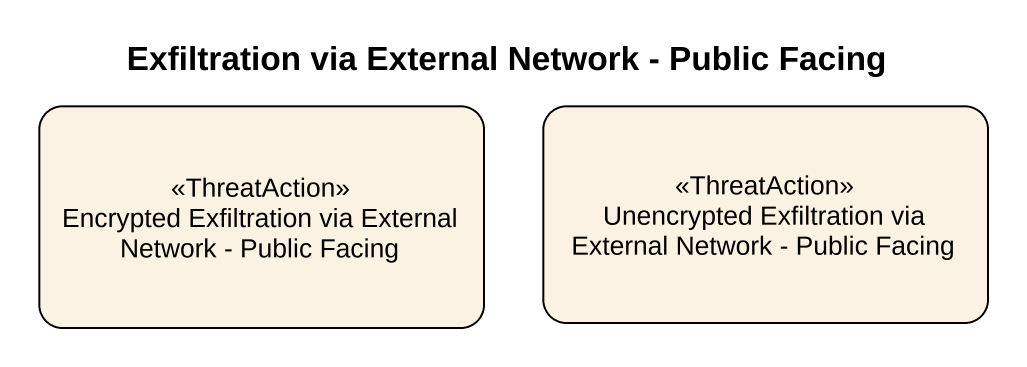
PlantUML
@startuml
title Exfiltration via External Network - Public Facing
hide empty description
state "Encrypted Exfiltration via External Network - Public Facing" as Encrypted_Exfiltration_via <<ThreatAction>>
state "Unencrypted Exfiltration via External Network - Public Facing" as Unencrypted_Exfiltration <<ThreatAction>>
@enduml
